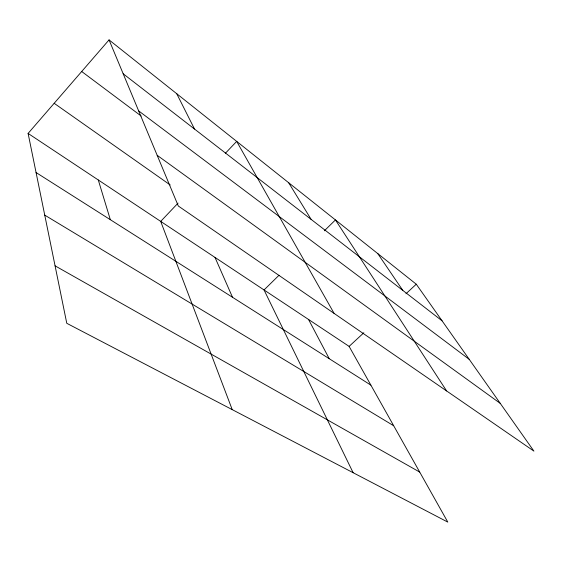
<?xml version="1.0" encoding="UTF-8"?>
<svg xmlns="http://www.w3.org/2000/svg" width="562" height="562" viewBox="0 0 562 562"><rect width="100%" height="100%" fill="white"/><g stroke="black" fill="none" stroke-linecap="round" stroke-linejoin="round"><path stroke-width="0.84" d="M28.1 133.419L349.114 346.389L447.809 522.105L66.78 323.305L28.1 133.419L109.056 39.895L416.273 284.21L533.9 451.11L178.316 206.015L109.056 39.895M178.056 203.114L160.697 221.393L232.225 409.628M225.362 153.3L236.679 141.385L334.116 313.406M279.033 275.254L264.042 289.957L353.133 472.712M324.358 230.799L335.444 219.932L446.607 390.941M349.114 346.389L363.846 332.753M405.968 293.757L416.273 284.21M55.076 265.833L419.709 472.08M44.749 215.134L393.688 425.757M36.066 172.534L370.871 385.139M54.177 103.296L170.188 184.954M157.17 155.302L500.271 403.39M81.694 71.5L141.16 116.018M138.645 110.876L469.228 359.35M123.176 73.777L442.09 320.839M377.776 253.602L402.813 290.413M288.657 182.72L311.137 219.391M308.545 319.476L329.241 358.704M176.735 93.714L194.515 129.042M215.007 257.417L232.506 297.27M98.287 179.981L110.328 219.686"/></g></svg>
